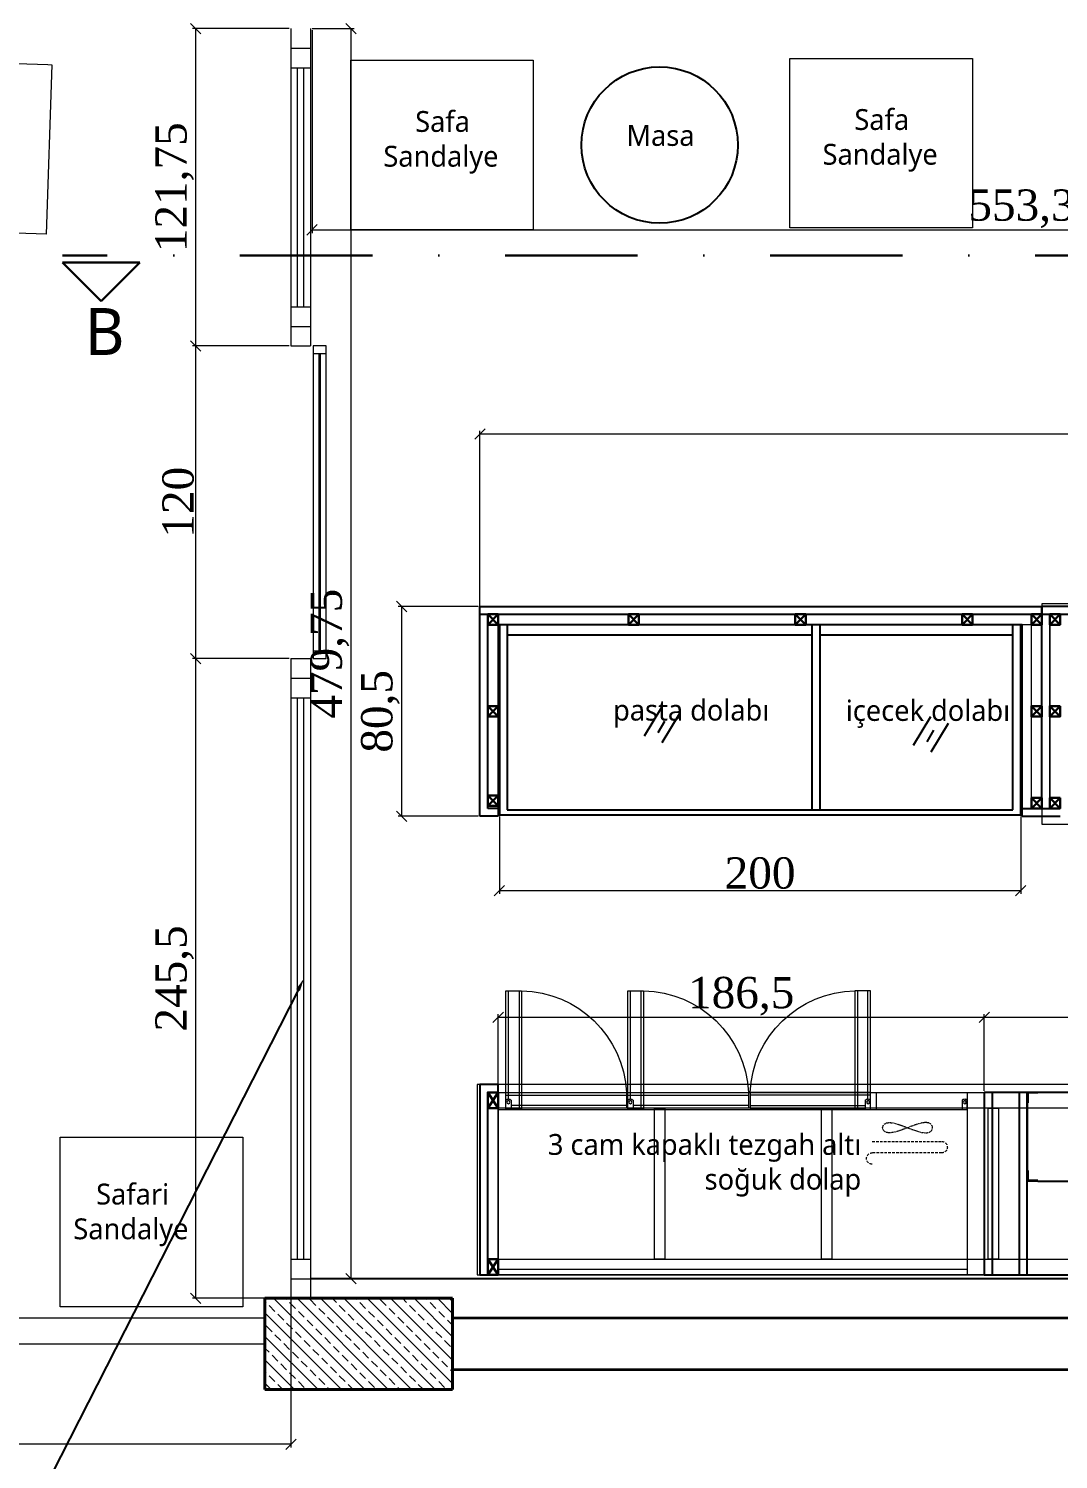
# Model space of a CAD drawing. Header units: millimetres. Extents: x 61675 to 66977, y 9453 to 12371.
# Drawn here: x 62383 to 62778, y 10105 to 10654 of the extents above; entities that cross this region are included whole.
import ezdxf
from ezdxf import colors
from ezdxf.entities.mleader import LeaderData, LeaderLine
from ezdxf.math import Vec2, Vec3

# ---------------------------------------------------------------- set-up
doc = ezdxf.new("R2010")
doc.units = ezdxf.units.MM
doc.header["$LTSCALE"] = 2
doc.header["$PDMODE"] = 2
doc.linetypes.add('DASHDOTX2', pattern=[50.8, 25.4, -12.7, 0, -12.7])
doc.linetypes.add('DASHED', pattern=[0.75, 0.5, -0.25])
doc.layers.get('0').update_dxf_attribs({"lineweight": 20})
for name, color, linetype, lineweight in [('ahsapkesit', 26, 'Continuous', 20), ('DUVAR', 12, 'Continuous', 35), ('KOLON', 150, 'Continuous', 40), ('KP', 167, 'Continuous', 30), ('mutfak ekipman', 156, 'Continuous', 25), ('mutfak ekipmanları', 167, 'Continuous', 25), ('SIVA', 4, 'Continuous', 15), ('t_ahsap', 34, 'Continuous', 25), ('t_alçıpan', 219, 'Continuous', 25), ('t_cam', 140, 'Continuous', 20), ('t_kesitçizgisi', 7, 'DASHDOTX2', 30), ('t_kutu profil', 94, 'Continuous', 30), ('t_makine', 177, 'Continuous', 18), ('t_mermer', 155, 'Continuous', 20), ('t_olcu', 252, 'Continuous', 20), ('t_tarama', 253, 'Continuous', 5), ('t_tefris', 44, 'Continuous', 25), ('t_tefrişoturum', 25, 'Continuous', 15), ('t_yazı', 7, 'Continuous', 25), ('tarama-2', 253, 'Continuous', 15), ('TEFRİŞ', 6, 'Continuous', 20)]:
    doc.layers.add(name, color=color, linetype=linetype, lineweight=lineweight)
doc.layers.add('Kıtc-002 Çizgi', color=7, linetype='Continuous')
doc.layers.add('t_fayans', color=7, linetype='Continuous', lineweight=18, true_color=0xffff75)
doc.styles.add('A Tasarım_genel', font='GOTHIC.TTF', dxfattribs={"width": 0.7, "height": 70})
doc.styles.get("Standard").update_dxf_attribs({"font": 'times.ttf', "height": 12})
doc.styles.add('Ölçü50', font='calibri.ttf', dxfattribs={"width": 0.7})
doc.dimstyles.new('olcu50', dxfattribs={"dimtxt": 13, "dimasz": 4, "dimexe": 1.25, "dimexo": 0.625, "dimtad": 1, "dimtxsty": 'Standard', "dimblk": 'OBLIQUE', "dimcen": 2.5, "dimclrd": 256, "dimclre": 256, "dimclrt": 7, "dimadec": 0, "dimazin": 0, "dimtfac": 1, "dimtmove": 0, "dimatfit": 3, "dimldrblk": 'OBLIQUE', "dimfxl": 1, "dimlwd": -1, "dimlwe": -1, "dimarcsym": 0})

# ---------------------------------------------------------------- blocks, each defined once
blk = doc.blocks.new('_Oblique')
at = {"color": 0, "linetype": 'ByBlock', "lineweight": -2}
blk.add_line((-0.5, -0.5), (0.5, 0.5), dxfattribs=at)
blk = doc.blocks.new('*D2385')
at = {"layer": 'DEFPOINTS', "color": 0, "transparency": 16777216}
for p in [(62491.2, 10653.66), (62506.76, 10653.66), (62491.2, 10173.91)]:
    blk.add_point(p, dxfattribs=at)
at = {"layer": 't_olcu', "transparency": 16777216}
for p, q in [((62491.83, 10653.66), (62508.01, 10653.66)), ((62506.76, 10173.91), (62506.76, 10653.66)), ((62491.83, 10173.91), (62508.01, 10173.91))]:
    blk.add_line(p, q, dxfattribs=at)
at = {"layer": 't_olcu', "transparency": 16777216, "xscale": 4, "yscale": 4, "zscale": 4}
for p, rotation in [((62506.76, 10653.66), 90), ((62506.76, 10173.91), 270)]:
    blk.add_blockref('_Oblique', p, dxfattribs=dict(at, rotation=rotation))
at = {"layer": 't_olcu', "color": 7, "transparency": 16777216, "insert": (62498.66, 10413.79), "char_height": 12, "attachment_point": 5, "rotation": 90}
blk.add_mtext('479,75', dxfattribs=at)
blk = doc.blocks.new('*D2386')
at = {"layer": 'DEFPOINTS', "color": 0, "transparency": 16777216}
for p in [(62491.83, 10653.66), (63045.2, 10653.66), (63045.2, 10576.44)]:
    blk.add_point(p, dxfattribs=at)
at = {"layer": 't_olcu', "transparency": 16777216}
for p, q in [((62491.83, 10653.04), (62491.83, 10575.19)), ((63045.2, 10653.04), (63045.2, 10575.19)), ((62491.83, 10576.44), (63045.2, 10576.44))]:
    blk.add_line(p, q, dxfattribs=at)
at = {"layer": 't_olcu', "transparency": 16777216, "xscale": 4, "yscale": 4, "zscale": 4, "rotation": 180}
blk.add_blockref('_Oblique', (62491.83, 10576.44), dxfattribs=at)
at = {"layer": 't_olcu', "transparency": 16777216, "xscale": 4, "yscale": 4, "zscale": 4}
blk.add_blockref('_Oblique', (63045.2, 10576.44), dxfattribs=at)
at = {"layer": 't_olcu', "color": 7, "transparency": 16777216, "insert": (62768.52, 10584.54), "char_height": 12, "attachment_point": 5}
blk.add_mtext('553,38', dxfattribs=at)
blk = doc.blocks.new('*D2387')
at = {"layer": 'DEFPOINTS', "color": 0, "transparency": 16777216}
for p in [(63288.2, 10498.12), (62556.2, 10427.41, 0), (63288.2, 10427.41, 0)]:
    blk.add_point(p, dxfattribs=at)
at = {"layer": 't_olcu', "transparency": 16777216}
for p, q in [((62556.2, 10428.04), (62556.2, 10499.37)), ((62556.2, 10498.12), (63288.2, 10498.12)), ((63288.2, 10428.04), (63288.2, 10499.37))]:
    blk.add_line(p, q, dxfattribs=at)
at = {"layer": 't_olcu', "transparency": 16777216, "xscale": 4, "yscale": 4, "zscale": 4, "rotation": 180}
blk.add_blockref('_Oblique', (62556.2, 10498.12), dxfattribs=at)
at = {"layer": 't_olcu', "transparency": 16777216, "xscale": 4, "yscale": 4, "zscale": 4}
blk.add_blockref('_Oblique', (63288.2, 10498.12), dxfattribs=at)
at = {"layer": 't_olcu', "color": 7, "transparency": 16777216, "insert": (62922.2, 10504.86), "char_height": 12, "attachment_point": 5}
blk.add_mtext('732', dxfattribs=at)
blk = doc.blocks.new('*D2415')
at = {"layer": 'DEFPOINTS', "color": 0, "transparency": 16777216}
for p in [(61841.2, 10166.41), (62483.7, 10166.41), (61841.2, 10110.39)]:
    blk.add_point(p, dxfattribs=at)
at = {"layer": 't_olcu', "transparency": 16777216}
for p, q in [((61841.2, 10165.79), (61841.2, 10109.14)), ((62483.7, 10165.79), (62483.7, 10109.14)), ((62483.7, 10110.39), (61841.2, 10110.39))]:
    blk.add_line(p, q, dxfattribs=at)
at = {"layer": 't_olcu', "transparency": 16777216, "xscale": 4, "yscale": 4, "zscale": 4, "rotation": 180}
blk.add_blockref('_Oblique', (61841.2, 10110.39), dxfattribs=at)
at = {"layer": 't_olcu', "transparency": 16777216, "xscale": 4, "yscale": 4, "zscale": 4}
blk.add_blockref('_Oblique', (62483.7, 10110.39), dxfattribs=at)
at = {"layer": 't_olcu', "color": 7, "transparency": 16777216, "insert": (62162.45, 10118.49), "char_height": 12, "attachment_point": 5}
blk.add_mtext('642,5', dxfattribs=at)
blk = doc.blocks.new('*D2424')
at = {"layer": 'DEFPOINTS', "color": 0, "transparency": 16777216}
for p in [(62447.19, 10411.91), (62483.7, 10411.91), (62483.7, 10166.41)]:
    blk.add_point(p, dxfattribs=at)
at = {"layer": 't_olcu', "transparency": 16777216}
for p, q in [((62483.08, 10411.91), (62445.94, 10411.91)), ((62447.19, 10166.41), (62447.19, 10411.91)), ((62483.08, 10166.41), (62445.94, 10166.41))]:
    blk.add_line(p, q, dxfattribs=at)
at = {"layer": 't_olcu', "transparency": 16777216, "xscale": 4, "yscale": 4, "zscale": 4}
for p, rotation in [((62447.19, 10411.91), 90), ((62447.19, 10166.41), 270)]:
    blk.add_blockref('_Oblique', p, dxfattribs=dict(at, rotation=rotation))
at = {"layer": 't_olcu', "color": 7, "transparency": 16777216, "insert": (62439.09, 10289.16), "char_height": 12, "attachment_point": 5, "rotation": 90}
blk.add_mtext('245,5', dxfattribs=at)
blk = doc.blocks.new('*D2425')
at = {"layer": 'DEFPOINTS', "color": 0, "transparency": 16777216}
for p in [(62447.19, 10531.91), (62483.7, 10531.91), (62483.7, 10411.91)]:
    blk.add_point(p, dxfattribs=at)
at = {"layer": 't_olcu', "transparency": 16777216}
for p, q in [((62483.08, 10531.91), (62445.94, 10531.91)), ((62447.19, 10411.91), (62447.19, 10531.91)), ((62483.08, 10411.91), (62445.94, 10411.91))]:
    blk.add_line(p, q, dxfattribs=at)
at = {"layer": 't_olcu', "transparency": 16777216, "xscale": 4, "yscale": 4, "zscale": 4}
for p, rotation in [((62447.19, 10531.91), 90), ((62447.19, 10411.91), 270)]:
    blk.add_blockref('_Oblique', p, dxfattribs=dict(at, rotation=rotation))
at = {"layer": 't_olcu', "color": 7, "transparency": 16777216, "insert": (62440.46, 10471.91), "char_height": 12, "attachment_point": 5, "rotation": 90}
blk.add_mtext('120', dxfattribs=at)
blk = doc.blocks.new('*D2426')
at = {"layer": 'DEFPOINTS', "color": 0, "transparency": 16777216}
for p in [(62447.19, 10653.66), (62483.7, 10653.66), (62483.7, 10531.91)]:
    blk.add_point(p, dxfattribs=at)
at = {"layer": 't_olcu', "transparency": 16777216}
for p, q in [((62483.08, 10653.66), (62445.94, 10653.66)), ((62447.19, 10531.91), (62447.19, 10653.66)), ((62483.08, 10531.91), (62445.94, 10531.91))]:
    blk.add_line(p, q, dxfattribs=at)
at = {"layer": 't_olcu', "transparency": 16777216, "xscale": 4, "yscale": 4, "zscale": 4}
for p, rotation in [((62447.19, 10653.66), 90), ((62447.19, 10531.91), 270)]:
    blk.add_blockref('_Oblique', p, dxfattribs=dict(at, rotation=rotation))
at = {"layer": 't_olcu', "color": 7, "transparency": 16777216, "insert": (62439.09, 10592.79), "char_height": 12, "attachment_point": 5, "rotation": 90}
blk.add_mtext('121,75', dxfattribs=at)
blk = doc.blocks.new('*D2438')
at = {"layer": 'DEFPOINTS', "color": 0, "transparency": 16777216}
for p in [(62556.2, 10431.91, 0), (62526.15, 10351.41), (62556.2, 10351.41, 0)]:
    blk.add_point(p, dxfattribs=at)
at = {"layer": 't_olcu', "transparency": 16777216}
for p, q in [((62555.58, 10431.91), (62524.9, 10431.91)), ((62526.15, 10431.91), (62526.15, 10351.41)), ((62555.58, 10351.41), (62524.9, 10351.41))]:
    blk.add_line(p, q, dxfattribs=at)
at = {"layer": 't_olcu', "transparency": 16777216, "xscale": 4, "yscale": 4, "zscale": 4}
for p, rotation in [((62526.15, 10431.91), 90), ((62526.15, 10351.41), 270)]:
    blk.add_blockref('_Oblique', p, dxfattribs=dict(at, rotation=rotation))
at = {"layer": 't_olcu', "color": 7, "transparency": 16777216, "insert": (62518.05, 10391.66), "char_height": 12, "attachment_point": 5, "rotation": 90}
blk.add_mtext('80,5', dxfattribs=at)
blk = doc.blocks.new('blkpastadolabı')
at = {"layer": 'mutfak ekipmanları', "ltscale": 50}
for p, q in [((0, -73), (0, 0)), ((0, 0), (200, 0)), ((3, -71), (3, 0)), ((3, -4), (77, -4)), ((77, -71), (77, 0)), ((80, -71), (80, 0)), ((80, -4), (197, -4)), ((197, 0), (197, -71)), ((200, 0), (200, -73)), ((197, -71), (3, -71)), ((200, -73), (0, -73))]:
    blk.add_line(p, q, dxfattribs=at)
at = {"layer": 'mutfak ekipmanları'}
for p, q in [((137.82, -31.83), (144.42, -42.81)), ((27.9, -37.9), (34.5, -48.87)), ((34.61, -35.36), (41.22, -46.33)), ((131.1, -34.37), (137.7, -45.35)), ((139.07, -41.43), (136.54, -36.97)), ((35.87, -44.96), (33.34, -40.49))]:
    blk.add_line(p, q, dxfattribs=at)
blk = doc.blocks.new('tepsilik')
at = {"layer": 'mutfak ekipman'}
for p, q in [((28, 70), (69, 70)), ((73, 66), (73, 40))]:
    blk.add_line(p, q, dxfattribs=at)
at = {"layer": 'mutfak ekipmanları'}
for p, q in [((7.5, 0), (7.5, 70)), ((7.5, 70), (89.5, 70)), ((10.5, 0), (10.5, 70)), ((21, 0), (21, 70)), ((24, 70), (24, 66)), ((24, 70), (28, 70)), ((24, 0), (24, 70)), ((24.2, 66), (24, 66)), ((24, 66), (24, 40)), ((24.2, 69.8), (24.2, 66)), ((24.2, 69.8), (28, 69.8)), ((28, 69.8), (28, 70)), ((69, 70), (73, 70)), ((69, 70), (69, 69.8)), ((69, 69.8), (72.8, 69.8)), ((72.8, 69.8), (72.8, 66)), ((72.8, 66), (73, 66)), ((73, 70), (73, 66)), ((73, 0), (73, 70)), ((76, 0), (76, 70)), ((86.5, 70), (86.5, 0)), ((89.5, 70), (89.5, 0)), ((24, 40), (24, 36)), ((24, 40), (24.2, 40)), ((24.2, 40), (24.2, 36.2)), ((72.8, 40), (72.8, 36.2)), ((72.8, 40), (73, 40)), ((73, 40), (73, 36)), ((24, 36), (28, 36)), ((24.2, 36.2), (28, 36.2)), ((28, 36.2), (28, 36)), ((69, 36), (28, 36)), ((69, 36.2), (72.8, 36.2)), ((69, 36.2), (69, 36)), ((69, 36), (73, 36)), ((89.5, 0), (7.5, 0))]:
    blk.add_line(p, q, dxfattribs=at)
blk = doc.blocks.new('A$C7AF1604D')
at = {"layer": 't_makine'}
for p, q in [((180, 109), (0, 109)), ((0, 109), (0, 39)), ((180, 107), (0, 107)), ((180, 39), (180, 109)), ((0, 45.5), (180, 45.5)), ((9, 45.5), (3, 45.5)), ((3, 45.5), (3, 0)), ((8, 0), (8, 45.5)), ((9, 0), (9, 45.5)), ((55.8, 45.5), (49.8, 45.5)), ((49.8, 45.5), (49.8, 0)), ((54.8, 0), (54.8, 45.5)), ((55.8, 0), (55.8, 45.5)), ((136.87, 45.5), (142.87, 45.5)), ((136.87, 0), (136.87, 45.5)), ((137.87, 0), (137.87, 45.5)), ((142.87, 45.5), (142.87, 0)), ((145.07, 39), (145.07, 45.5)), ((178, 42), (178, 45.5)), ((178, 45.5), (180, 45.5)), ((180, 45.5), (180, 42)), ((0, 39), (180, 39)), ((4, 41.5), (4, 0)), ((50.8, 41.5), (50.8, 0)), ((141.87, 41.5), (141.87, 0)), ((3, 0), (9, 0)), ((4, 0), (8, 0)), ((49.8, 0), (55.8, 0)), ((50.8, 0), (54.8, 0)), ((142.87, 0), (136.87, 0)), ((141.87, 0), (137.87, 0))]:
    blk.add_line(p, q, dxfattribs=at)
at = {"layer": 't_makine', "linetype": 'DASHED'}
for p, q in [((170.17, 62.18), (143.5, 62.18)), ((143.5, 57.84), (170.17, 57.84))]:
    blk.add_line(p, q, dxfattribs=at)
at = {"layer": 't_makine', "linetype": 'DASHED', "ltscale": 0.1}
for p, q in [((147.67, 53.26), (147.5, 52.53)), ((147.5, 52.53), (147.67, 51.79)), ((148.16, 53.9), (147.67, 53.26)), ((147.67, 51.79), (148.16, 51.15)), ((148.97, 54.36), (148.16, 53.9)), ((148.16, 51.15), (148.97, 50.7)), ((150.12, 54.53), (148.97, 54.36)), ((148.97, 50.7), (150.12, 50.53)), ((151.57, 54.36), (150.12, 54.53)), ((150.12, 50.53), (151.57, 50.7)), ((153.28, 53.9), (151.57, 54.36)), ((151.57, 50.7), (153.28, 51.15)), ((155.14, 53.26), (153.28, 53.9)), ((153.28, 51.15), (155.14, 51.79)), ((157.09, 52.53), (155.14, 53.26)), ((155.14, 51.79), (157.09, 52.53)), ((157.09, 52.53), (159.04, 53.26)), ((159.04, 51.79), (157.09, 52.53)), ((159.04, 53.26), (160.9, 53.9)), ((160.9, 51.15), (159.04, 51.79)), ((160.9, 53.9), (162.6, 54.36)), ((162.6, 50.7), (160.9, 51.15)), ((162.6, 54.36), (164.06, 54.53)), ((164.06, 50.53), (162.6, 50.7)), ((164.06, 54.53), (165.2, 54.36)), ((165.2, 50.7), (164.06, 50.53)), ((165.2, 54.36), (166.02, 53.9)), ((166.02, 51.15), (165.2, 50.7)), ((166.02, 53.9), (166.51, 53.26)), ((166.51, 51.79), (166.02, 51.15)), ((166.51, 53.26), (166.67, 52.53)), ((166.67, 52.53), (166.51, 51.79))]:
    blk.add_line(p, q, dxfattribs=at)
at = {"layer": 't_makine'}
for points in [[(5, 42), (5, 45.5), (3, 45.5), (3, 42)], [(3, 45), (3, 39), (49.2, 39), (49.2, 45), (5, 45)], [(3, 44), (3, 40), (49.2, 40), (49.2, 44), (5, 44)], [(51.8, 42), (51.8, 45.5), (49.8, 45.5), (49.8, 42)], [(49.8, 45), (49.8, 39), (96, 39), (96, 45), (51.8, 45)], [(49.8, 44), (49.8, 40), (96, 40), (96, 44), (51.8, 44)], [(142.87, 45), (142.87, 39), (96.67, 39), (96.67, 45), (140.87, 45)], [(142.87, 44), (142.87, 40), (96.67, 40), (96.67, 44), (140.87, 44)], [(140.87, 42), (140.87, 45.5), (142.87, 45.5), (142.87, 42)]]:
    blk.add_lwpolyline(points, dxfattribs=at)
for centre in [(3.93, 42.71), (50.73, 42.71), (141.94, 42.71), (179.07, 42.71)]:
    blk.add_circle(centre, 0.596, dxfattribs=at)
at = {"layer": 't_makine', "linetype": 'DASHED'}
for centre, start, end in [((143.5, 64.35), 90, 270), ((170.17, 60.01), 270, 90)]:
    blk.add_arc(centre, 2.17, start, end, dxfattribs=at)
at = {"layer": 't_makine'}
for centre, radius, start, end in [((4, 42.75), 1.25, 216.8699, 323.1301), ((8.38, 40.86), 40.86, 270.8691, 357.3948), ((50.8, 42.75), 1.25, 216.8699, 323.1301), ((55.18, 40.86), 40.86, 270.8691, 357.3948), ((137.49, 40.86), 40.86, 182.6052, 269.1309), ((141.87, 42.75), 1.25, 216.8699, 323.1301), ((179, 42.75), 1.25, 216.8699, 323.1301)]:
    blk.add_arc(centre, radius, start, end, dxfattribs=at)
blk = doc.blocks.new('yeni_barista_sistemi')
at = {"layer": 'ahsapkesit'}
blk.add_line((-220.6, 179, 0), (-220.6, 253.5, 0), dxfattribs=at)
at = {"layer": 'KP'}
for p, q in [((-217.6, 249.5, 0), (-213.6, 253.5, 0)), ((-213.6, 249.5, 0), (-217.6, 253.5, 0)), ((-187, 249.5, 0), (-191, 253.5, 0)), ((-191, 249.5, 0), (-187, 253.5, 0)), ((-123, 249.5, 0), (-127, 253.5, 0)), ((-127, 249.5, 0), (-123, 253.5, 0)), ((-59, 249.5, 0), (-63, 253.5, 0)), ((-63, 249.5, 0), (-59, 253.5, 0)), ((-5, 249.5, 0), (-9, 253.5, 0)), ((-9, 249.5, 0), (-5, 253.5, 0)), ((-224.6, 214.25, 0), (-220.6, 218.25, 0)), ((-220.6, 214.25, 0), (-224.6, 218.25, 0)), ((-217.6, 214.25, 0), (-213.6, 218.25, 0)), ((-213.6, 214.25, 0), (-217.6, 218.25, 0)), ((-5, 214.25, 0), (-9, 218.25, 0)), ((-9, 214.25, 0), (-5, 218.25, 0)), ((-224.6, 179, 0), (-220.6, 183, 0)), ((-220.6, 179, 0), (-224.6, 183, 0)), ((-217.6, 179, 0), (-213.6, 183, 0)), ((-213.6, 179, 0), (-217.6, 183, 0)), ((-5, 180, 0), (-9, 184, 0)), ((-9, 180, 0), (-5, 184, 0))]:
    blk.add_line(p, q, dxfattribs=at)
at = {"layer": 'KP', "extrusion": (3.6507e-08, 1.05823e-09, 1), "elevation": 0}
for points in [[(-217.6, 253.5), (-217.6, 249.5), (-213.6, 249.5), (-213.6, 253.5)], [(-224.6, 218.25), (-224.6, 214.25), (-220.6, 214.25), (-220.6, 218.25)], [(-217.6, 218.25), (-217.6, 214.25), (-213.6, 214.25), (-213.6, 218.25)], [(-224.6, 183), (-224.6, 179), (-220.6, 179), (-220.6, 183)], [(-217.6, 183), (-217.6, 179), (-213.6, 179), (-213.6, 183)]]:
    blk.add_lwpolyline(points, close=True, dxfattribs=at)
at = {"layer": 'KP', "extrusion": (-3.6507e-08, 1.05823e-09, 1), "elevation": 0}
for points in [[(-187, 253.5), (-187, 249.5), (-191, 249.5), (-191, 253.5)], [(-123, 253.5), (-123, 249.5), (-127, 249.5), (-127, 253.5)], [(-59, 253.5), (-59, 249.5), (-63, 249.5), (-63, 253.5)], [(-5, 253.5), (-5, 249.5), (-9, 249.5), (-9, 253.5)], [(-5, 218.25), (-5, 214.25), (-9, 214.25), (-9, 218.25)], [(-5, 184), (-5, 180), (-9, 180), (-9, 184)]]:
    blk.add_lwpolyline(points, close=True, dxfattribs=at)
at = {"layer": 't_ahsap'}
for p, q in [((-217.6, 179, 0), (-217.6, 256.5, 0)), ((-2, 256.5, 0), (-217.6, 256.5, 0)), ((-2, 253.5, 0), (-217.6, 253.5)), ((-5, 179, 0), (-5, 253.5, 0)), ((-2, 176, 0), (-2, 256.5, 0)), ((-210, 176, 0), (-210, 249.5, 0)), ((-210, 249.5, 0), (-9, 249.5, 0)), ((-9, 249.5, 0), (-9, 179, 0)), ((-210, 179, 0), (-224.6, 179, 0)), ((-210, 176, 0), (-224.6, 176, 0)), ((-9, 179, 0), (-5, 179, 0)), ((-9, 179, 0), (-9, 176, 0)), ((-9, 176, 0), (-2, 176, 0))]:
    blk.add_line(p, q, dxfattribs=at)
for points in [[(-217.6, 253.5), (-731, 253.5), (-731, 253.5), (-731, 176), (-727, 176), (-727, 173), (-734, 173), (-734, 256.5), (-217.6, 256.5), (-217.6, 253.5)], [(-5, 0), (-5, 70), (-9, 70), (-9, 73), (-2, 73), (-2, 0), (-5, 0)]]:
    blk.add_lwpolyline(points, close=True, dxfattribs=at)
at = {"layer": 't_kutu profil'}
for p, q in [((-220.6, 253.5, 0), (-224.6, 249.5, 0)), ((-224.6, 253.5, 0), (-220.6, 249.5, 0)), ((-9, 70), (-5, 64)), ((-5, 70), (-9, 64)), ((-9, 6), (-5, 0)), ((-5, 6), (-9, 0))]:
    blk.add_line(p, q, dxfattribs=at)
at = {"layer": 't_kutu profil', "elevation": 0}
blk.add_lwpolyline([(-224.6, 253.5), (-224.6, 249.5), (-220.6, 249.5), (-220.6, 253.5), (-224.6, 253.5)], close=True, dxfattribs=at)
at = {"layer": 't_kutu profil'}
for points in [[(-9, 70), (-9, 64), (-5, 64), (-5, 70), (-9, 70)], [(-9, 6), (-9, 0), (-5, 0), (-5, 6), (-9, 6)]]:
    blk.add_lwpolyline(points, close=True, dxfattribs=at)
at = {"layer": 't_mermer'}
for points in [[(-735, 173), (-735, 257.5), (-217.6, 257.5), (-217.6, 173)], [(-735, 0), (-735, 73), (-1, 73), (-1, 0)]]:
    blk.add_lwpolyline(points, close=True, dxfattribs=at)
at = {"layer": 't_tarama'}
for points in [[(-727, 64), (-9, 64), (-9, 70), (-727, 70), (-727, 64)], [(-201, 64), (-201, 6), (-197, 6), (-197, 64), (-201, 64)], [(-137, 64), (-137, 6), (-133, 6), (-133, 64), (-137, 64)], [(-73, 64), (-73, 6), (-69, 6), (-69, 64), (-73, 64)], [(-9, 64), (-9, 6), (-5, 6), (-5, 64), (-9, 64)], [(-727, 0), (-9, 0), (-9, 6), (-727, 6), (-727, 0)]]:
    blk.add_lwpolyline(points, close=True, dxfattribs=at)
at = {"layer": 'tarama-2'}
for p, q in [((-217.6, 253.5, 0), (-5, 253.5, 0)), ((-217.6, 179, 0), (-217.6, 253.5, 0)), ((-5, 180, 0), (-5, 253.5, 0)), ((-220.6, 249.5, 0), (-220.6, 183, 0)), ((-213.6, 249.5, 0), (-9, 249.5, 0)), ((-213.6, 179, 0), (-213.6, 249.5, 0)), ((-9, 180, 0), (-9, 249.5, 0))]:
    blk.add_line(p, q, dxfattribs=at)
for name, p, rotation in [('blkpastadolabı', (-209.5, 249.5, 0), 4.059518756528301e-06), ('tepsilik', (-285, 0), 4.059518756528303e-06)]:
    blk.add_blockref(name, p, dxfattribs=dict(rotation=rotation))
at = {"layer": 'Kıtc-002 Çizgi', "rotation": 180}
blk.add_blockref('A$C7AF1604D', (-9, 109), dxfattribs=at)
blk = doc.blocks.new('*D2439')
at = {"layer": 'DEFPOINTS', "color": 0, "transparency": 16777216}
for p in [(62563.7, 10351.91, 0), (62763.7, 10351.91, 0), (62563.7, 10322.82)]:
    blk.add_point(p, dxfattribs=at)
at = {"layer": 't_olcu', "transparency": 16777216}
for p, q in [((62563.7, 10351.29), (62563.7, 10321.57)), ((62763.7, 10351.29), (62763.7, 10321.57)), ((62763.7, 10322.82), (62563.7, 10322.82))]:
    blk.add_line(p, q, dxfattribs=at)
at = {"layer": 't_olcu', "transparency": 16777216, "xscale": 4, "yscale": 4, "zscale": 4, "rotation": 180}
blk.add_blockref('_Oblique', (62563.7, 10322.82), dxfattribs=at)
at = {"layer": 't_olcu', "transparency": 16777216, "xscale": 4, "yscale": 4, "zscale": 4}
blk.add_blockref('_Oblique', (62763.7, 10322.82), dxfattribs=at)
at = {"layer": 't_olcu', "color": 7, "transparency": 16777216, "insert": (62663.7, 10329.55), "char_height": 12, "attachment_point": 5}
blk.add_mtext('200', dxfattribs=at)
blk = doc.blocks.new('*D2449')
at = {"layer": 'DEFPOINTS', "color": 0, "transparency": 16777216}
for p in [(62749.7, 10274.23), (62749.7, 10245.41), (62831.7, 10245.41)]:
    blk.add_point(p, dxfattribs=at)
at = {"layer": 't_olcu', "transparency": 16777216}
for p, q in [((62749.7, 10246.04), (62749.7, 10275.48)), ((62831.7, 10274.23), (62749.7, 10274.23)), ((62831.7, 10246.04), (62831.7, 10275.48))]:
    blk.add_line(p, q, dxfattribs=at)
at = {"layer": 't_olcu', "transparency": 16777216, "xscale": 4, "yscale": 4, "zscale": 4, "rotation": 180}
blk.add_blockref('_Oblique', (62749.7, 10274.23), dxfattribs=at)
at = {"layer": 't_olcu', "transparency": 16777216, "xscale": 4, "yscale": 4, "zscale": 4}
blk.add_blockref('_Oblique', (62831.7, 10274.23), dxfattribs=at)
at = {"layer": 't_olcu', "color": 7, "transparency": 16777216, "insert": (62790.7, 10280.96), "char_height": 12, "attachment_point": 5}
blk.add_mtext('82', dxfattribs=at)
blk = doc.blocks.new('*D2450')
at = {"layer": 'DEFPOINTS', "color": 0, "transparency": 16777216}
for p in [(62563.2, 10274.23), (62563.2, 10245.41), (62749.7, 10245.41)]:
    blk.add_point(p, dxfattribs=at)
at = {"layer": 't_olcu', "transparency": 16777216}
for p, q in [((62563.2, 10246.04), (62563.2, 10275.48)), ((62749.7, 10274.23), (62563.2, 10274.23)), ((62749.7, 10246.04), (62749.7, 10275.48))]:
    blk.add_line(p, q, dxfattribs=at)
at = {"layer": 't_olcu', "transparency": 16777216, "xscale": 4, "yscale": 4, "zscale": 4, "rotation": 180}
blk.add_blockref('_Oblique', (62563.2, 10274.23), dxfattribs=at)
at = {"layer": 't_olcu', "transparency": 16777216, "xscale": 4, "yscale": 4, "zscale": 4}
blk.add_blockref('_Oblique', (62749.7, 10274.23), dxfattribs=at)
at = {"layer": 't_olcu', "color": 7, "transparency": 16777216, "insert": (62656.45, 10282.33), "char_height": 12, "attachment_point": 5}
blk.add_mtext('186,5', dxfattribs=at)

msp = doc.modelspace()

# ---------------------------------------------------------------- hatches: boundary and pattern name
at = {"layer": 't_tarama'}
h = msp.add_hatch(dxfattribs=at)
h.set_pattern_fill('ANSI33', color=256, angle=-90)
h.set_pattern_definition([(315, (79981.2046, 44074.227), (4.4901281, 4.4901281), []), (315, (79981.2046, 44069.737), (4.4901281, 4.4901281), [3.175, -1.5875])])
h.paths.add_polyline_path([(62545.705, 10166.411), (62545.705, 10131.411), (62473.705, 10131.411), (62473.705, 10166.411)])

# ---------------------------------------------------------------- linework, layer by layer
for p, q in [((61831.205, 10158.911), (62473.705, 10158.911)), ((61831.205, 10148.911), (62473.705, 10148.911))]:
    msp.add_line(p, q)
at = {"layer": 'DUVAR'}
for p, q in [((62545.705, 10138.911), (62545.705, 10158.911)), ((62545.705, 10158.911), (62993.705, 10158.911)), ((62993.705, 10138.911), (62545.705, 10138.911))]:
    msp.add_line(p, q, dxfattribs=at)
at = {"layer": 'KOLON'}
for p, q in [((62473.705, 10131.411), (62473.705, 10166.411)), ((62473.705, 10166.411), (62545.705, 10166.411)), ((62545.705, 10166.411), (62545.705, 10131.411)), ((62473.705, 10131.411), (62545.705, 10131.411))]:
    msp.add_line(p, q, dxfattribs=at)
at = {"layer": 'SIVA'}
for p, q in [((62483.705, 10653.661), (62483.705, 10638.661)), ((62491.205, 10653.661), (62491.205, 10638.661)), ((62483.705, 10646.161), (62491.205, 10646.161)), ((62483.705, 10638.661), (62491.205, 10638.661)), ((62483.705, 10638.661), (62483.705, 10531.911)), ((62491.205, 10638.661), (62491.205, 10531.911)), ((62483.705, 10546.911), (62491.205, 10546.911)), ((62483.705, 10539.411), (62491.205, 10539.411)), ((62483.705, 10531.911), (62491.205, 10531.911)), ((62497.205, 10531.911), (62492.205, 10531.911)), ((62492.205, 10531.911), (62492.205, 10411.911)), ((62497.205, 10411.911), (62497.205, 10531.911)), ((62497.205, 10528.911), (62492.205, 10528.911)), ((62483.705, 10411.911), (62491.205, 10411.911)), ((62483.705, 10411.911), (62483.705, 10166.411)), ((62491.205, 10411.911), (62491.205, 10166.411)), ((62492.205, 10414.911), (62497.205, 10414.911)), ((62492.205, 10411.911), (62497.205, 10411.911)), ((62483.705, 10404.411), (62491.205, 10404.411)), ((62483.705, 10396.911), (62491.205, 10396.911)), ((62483.705, 10181.411), (62491.205, 10181.411)), ((62483.705, 10173.911), (62491.205, 10173.911)), ((62483.705, 10166.411), (62491.205, 10166.411))]:
    msp.add_line(p, q, dxfattribs=at)
at = {"layer": 't_alçıpan', "ltscale": 0.5}
msp.add_line((63373.705, 10173.911), (62491.205, 10173.911), dxfattribs=at)
at = {"layer": 't_cam', "ltscale": 0.5}
for p, q in [((62494.455, 10528.911), (62494.455, 10414.911)), ((62494.705, 10528.911), (62494.705, 10414.911)), ((62494.955, 10528.911), (62494.955, 10414.911))]:
    msp.add_line(p, q, dxfattribs=at)
at = {"layer": 't_kesitçizgisi', "extrusion": (1.7622e-08, -2.38605e-07, 1)}
for p, q in [((64854.045, 10566.626, 0), (62396.073, 10566.626, 0)), ((62425.772, 10563.877, 0), (62396.073, 10563.877, 0))]:
    msp.add_line(p, q, dxfattribs=at)
at = {"layer": 't_kesitçizgisi'}
for p, q in [((62410.923, 10549.028, 0), (62396.073, 10563.877, 0)), ((62425.772, 10563.877, 0), (62410.923, 10549.028, 0))]:
    msp.add_line(p, q, dxfattribs=at)
at = {"layer": 't_tefris', "linetype": 'Continuous'}
msp.add_circle((62625.158, 10608.995), 30, dxfattribs=at)
at = {"layer": 't_tefrişoturum'}
for points in [[(62391.958, 10639.779), (62389.83, 10574.814), (62319.867, 10577.106), (62321.995, 10642.071), (62390.459, 10639.828)], [(62576.658, 10641.495), (62576.658, 10576.495), (62506.658, 10576.495), (62506.658, 10641.495), (62575.158, 10641.495)], [(62745.158, 10642.245), (62745.158, 10577.245), (62675.158, 10577.245), (62675.158, 10642.245), (62743.658, 10642.245)], [(62395.208, 10163.206), (62395.208, 10228.206), (62465.208, 10228.206), (62465.208, 10163.206), (62396.708, 10163.206)]]:
    msp.add_lwpolyline(points, close=True, dxfattribs=at)
at = {"layer": 'TEFRİŞ'}
for p, q in [((62486.205, 10546.911), (62486.205, 10638.661)), ((62488.705, 10546.911), (62488.705, 10638.661)), ((62486.205, 10181.411), (62486.205, 10396.911)), ((62488.705, 10181.411), (62488.705, 10396.911))]:
    msp.add_line(p, q, dxfattribs=at)

# ---------------------------------------------------------------- block references
at = {"layer": 't_mermer', "xscale": -1, "rotation": 359.9999999999999}
msp.add_blockref('yeni_barista_sistemi', (62554.205, 10175.411, 0), dxfattribs=at)

# ---------------------------------------------------------------- texts
at = {"layer": 't_yazı', "char_height": 8}
for s, insert, width, attachment_point in [('\\pi10.91921;{\\fLucida Sans Unicode|b0|i0|c162|p34;Safa \\P\\pi-1.2889;Sandalye}', (62520.478, 10610.014), 43.28707, 4), ('\\pi10.91921;{\\fLucida Sans Unicode|b0|i0|c162|p34;Safa \\P\\pi-1.2889;Sandalye}', (62688.978, 10610.764), 43.28707, 4), ('\\pi8.59218;{\\fLucida Sans Unicode|b0|i0|c162|p34;Masa}', (62603.836, 10612.6), 43.28707, 4), ('{\\fLucida Sans Unicode|b0|i0|c162|p34;pasta dolabı}', (62667.219, 10390.779, 0), 80.64876, 6), ('{\\fLucida Sans Unicode|b0|i0|c162|p34;içecek dolabı}', (62759.655, 10390.653, 0), 80.64876, 6), ('{\\fLucida Sans Unicode|b0|i0|c162|p34;3 cam kapaklı tezgah altı soğuk dolap}', (62702.496, 10217.449, 0), 130.89366, 6), ('\\pi7.45435;{\\fLucida Sans Unicode|b0|i0|c162|p34;Safari \\P\\pi-1.2889;Sandalye}', (62401.53, 10198.399), 43.28707, 4)]:
    msp.add_mtext(s, dxfattribs=dict(at, insert=insert, width=width, attachment_point=attachment_point))
at = {"layer": 't_yazı', "color": 1, "extrusion": (-1.7622e-08, 2.38605e-07, 1), "insert": (62419.858, 10546.435, 0), "char_height": 18, "width": 253.23785, "attachment_point": 3, "text_direction": (1, 0, 0), "style": 'Ölçü50'}
msp.add_mtext('{\\fLucida Sans Unicode|b0|i0|c162|p34;\\W1;B}', dxfattribs=at)

# ---------------------------------------------------------------- dimensions: what is measured, and where the dimension line sits
at = {"layer": 't_olcu'}
for base, p1, p2, angle, picture, middle in [((62447.187, 10653.661), (62483.705, 10531.911), (62483.705, 10653.661), 90, '*D2426', (62439.087, 10592.786)), ((62447.187, 10531.911), (62483.705, 10411.911), (62483.705, 10531.911), 90, '*D2425', (62440.458, 10471.911)), ((62526.151, 10351.411, 0), (62556.205, 10431.911, 0), (62556.205, 10351.411, 0), 90, '*D2438', (62518.051, 10391.661, 0)), ((62447.187, 10411.911), (62483.705, 10166.411), (62483.705, 10411.911), 90, '*D2424', (62439.087, 10289.161)), ((62563.705, 10322.824, 0), (62763.705, 10351.911, 0), (62563.705, 10351.911, 0), 180, '*D2439', (62663.705, 10329.552, 0)), ((62563.205, 10274.233, 0), (62749.705, 10245.411, 0), (62563.205, 10245.411, 0), 180, '*D2450', (62656.455, 10282.333, 0)), ((62749.705, 10274.233, 0), (62831.705, 10245.411, 0), (62749.705, 10245.411, 0), 180, '*D2449', (62790.705, 10280.962, 0))]:
    dim = msp.add_linear_dim(base=base, p1=p1, p2=p2, angle=angle, dimstyle='olcu50', dxfattribs=at)
    dim.commit()
    dim.dimension.update_dxf_attribs({"geometry": picture, "text_midpoint": middle})
for base, p1, p2, picture, middle in [((63045.204597921, 10576.442360899), (62491.829597921, 10653.66135548), (63045.204597921, 10653.66135548), '*D2386', (62768.517097921, 10584.542487071)), ((63288.205, 10498.116), (62556.205, 10427.411, 0), (63288.205, 10427.411, 0), '*D2387', (62922.205, 10504.862)), ((61841.205, 10110.386), (62483.705, 10166.411), (61841.205, 10166.411), '*D2415', (62162.455, 10118.486))]:
    dim = msp.add_linear_dim(base=base, p1=p1, p2=p2, dimstyle='olcu50', dxfattribs=at)
    dim.commit()
    dim.dimension.update_dxf_attribs({"geometry": picture, "text_midpoint": middle})
dim = msp.add_linear_dim(base=(62506.764, 10653.661), p1=(62491.205, 10173.911), p2=(62491.205, 10653.661), angle=90, dimstyle='olcu50', dxfattribs=at)
dim.commit()
dim.dimension.update_dxf_attribs({"geometry": '*D2385', "text_midpoint": (62506.764, 10413.786), "dimtype": 160})

# ---------------------------------------------------------------- leaders
at = {"layer": 't_fayans', "ltscale": 0.1}
ml = msp.add_multileader_mtext('Standard', dxfattribs=at)
ml.set_content('{\\fTimes New Roman|b0|i0|c162|p18;\\W1;DOĞRAMALAR TENTE  PROJESİNE GÖRE NETLEŞECEKTİR}', color=256, style='A Tasarım_genel')
ml.set_leader_properties()
ml.build(insert=Vec2(0, 0))
ml.multileader.update_dxf_attribs({"text_right_attachment_type": 6, "dogleg_length": 27.003, "arrow_head_size": 5})
ctx = ml.context
ctx.base_point, ctx.char_height, ctx.arrow_head_size, ctx.landing_gap_size, ctx.plane_origin, ctx.plane_x_axis, ctx.plane_y_axis = Vec3(62092.378, 9917.992), 13, 5, 0.54, Vec3(62561.355, 10098.907), Vec3(1, 0.0001811), Vec3(-0.0001811, 1)
ctx.right_attachment, ctx.text_align_type = 6, 2
notes = []
notes.append((ctx, [(1, (1, 1, 0), (62295.626, 9909.701), (-1, -0.0001811), 33.635, [(0, [(62488.705, 10289.161)], 0, [])])]))
ctx.mtext.insert, ctx.mtext.text_direction, ctx.mtext.rotation, ctx.mtext.width, ctx.mtext.defined_height, ctx.mtext.alignment, ctx.mtext.flow_direction = Vec3(62261.447, 9926.35), Vec3(1, 0.0001811), 0.0001811, 170.01286, 90.457, 3, 5
for ctx, leaders in notes:
    for number, flags, end, landing, length, lines in leaders:
        leader = LeaderData()
        leader.index, (leader.has_last_leader_line, leader.has_dogleg_vector, leader.attachment_direction) = number, flags
        leader.last_leader_point, leader.dogleg_vector, leader.dogleg_length = Vec3(end), Vec3(landing), length
        for number, points, colour, breaks in lines:
            line = LeaderLine()
            line.index, line.vertices, line.color, line.breaks = number, Vec3.list(points), colors.encode_raw_color(colour), breaks
            leader.lines.append(line)
        ctx.leaders.append(leader)

doc.saveas('drawing.dxf')
